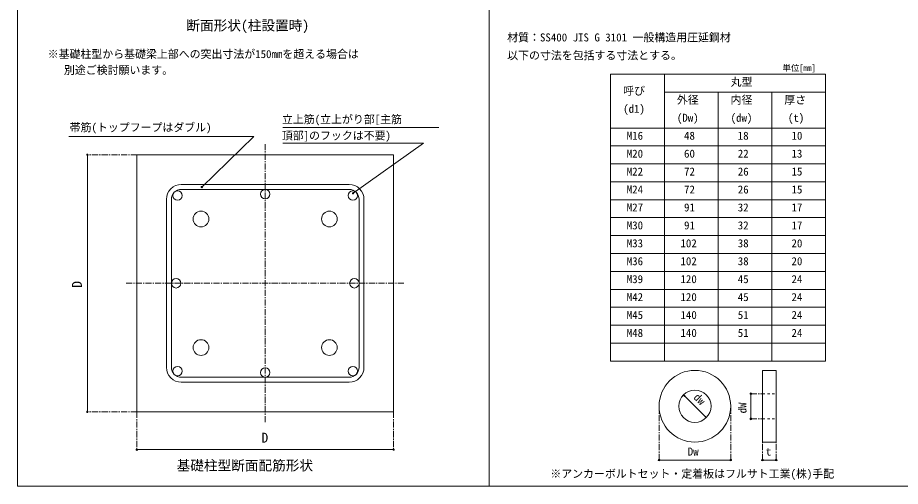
# Model space of a CAD drawing. Units: millimetres, scale not verified. Extents: x -29750 to 29507, y -17676 to 20635.
# Drawn here: x -29750 to -11266, y -17676 to -7873 of the extents above; entities that cross this region are included whole.
import ezdxf
from ezdxf.enums import TextEntityAlignment as Align

# ---------------------------------------------------------------- set-up
doc = ezdxf.new("R2010")
doc.units = ezdxf.units.MM
doc.header["$LTSCALE"] = 30
doc.linetypes.add('USER1', pattern=[6.773333, 4.233333, -0.846667, 0.846667, -0.846667])
doc.linetypes.add('USER2', pattern=[3.386667, 1.693333, -1.693333])
doc.layers.add('0-2_0-8_文字', color=7, linetype='Continuous', lineweight=18)
doc.layers.add('0-3_0-0', color=7, linetype='Continuous', lineweight=9)
doc.styles.add('ＭＳ ゴシック', font='')
doc.styles.get('ＭＳ ゴシック').set_extended_font_data('MS Gothic')

msp = doc.modelspace()

# ---------------------------------------------------------------- linework, layer by layer
at = {"layer": '0-2_0-8_文字', "lineweight": 9}
for p, q in [((-29749.66, 20374.93), (-29749.66, -17675.56)), ((-19873.62, 18852.91), (-19873.62, -17675.56)), ((-14152.7, -15737.94), (-14152.7, -15250.44)), ((-14152.7, -15250.44), (-13867.7, -15250.44)), ((-13867.7, -15737.94), (-13867.7, -15250.44)), ((-14152.7, -15737.94), (-14152.7, -16262.94)), ((-13867.7, -15737.94), (-13867.7, -16262.94)), ((-14152.7, -16750.44), (-14152.7, -16262.94)), ((-13867.7, -16750.44), (-13867.7, -16262.94)), ((-14152.7, -16750.44), (-13867.7, -16750.44))]:
    msp.add_line(p, q, dxfattribs=at)
at = {"layer": '0-2_0-8_文字', "color": 5}
for p, q in [((-17333.17, -15055.78), (-17333.17, -9055.78)), ((-17333.17, -9055.78), (-12833.17, -9055.78)), ((-16208.17, -15055.78), (-16208.17, -9055.78)), ((-12833.17, -15055.78), (-12833.17, -9055.78)), ((-16208.17, -9430.78), (-12833.17, -9430.78)), ((-15083.17, -15055.78), (-15083.17, -9430.78)), ((-13958.17, -15055.78), (-13958.17, -9430.78)), ((-24200, -10167.41), (-20928.15, -10167.41)), ((-17333.17, -10180.78), (-12833.17, -10180.78)), ((-28679.05, -10361.1), (-24807.2, -10361.1)), ((-25894.82, -11416.09), (-24807.2, -10361.1)), ((-24200, -10500), (-21248.15, -10500)), ((-22725, -11545), (-21248.15, -10500)), ((-17333.17, -10555.78), (-12833.17, -10555.78)), ((-17333.17, -10930.78), (-12833.17, -10930.78)), ((-17333.17, -11305.78), (-12833.17, -11305.78)), ((-17333.17, -11680.78), (-12833.17, -11680.78)), ((-17333.17, -12055.78), (-12833.17, -12055.78)), ((-17333.17, -12430.78), (-12833.17, -12430.78)), ((-17333.17, -12805.78), (-12833.17, -12805.78)), ((-17333.17, -13180.78), (-12833.17, -13180.78)), ((-17333.17, -13555.78), (-12833.17, -13555.78)), ((-17333.17, -13930.78), (-12833.17, -13930.78)), ((-17333.17, -14305.78), (-12833.17, -14305.78)), ((-17333.17, -14680.78), (-12833.17, -14680.78)), ((-17333.17, -15055.78), (-12833.17, -15055.78)), ((-15807.18, -15761.79), (-15774.71, -15780.54)), ((-15807.18, -15761.79), (-15788.43, -15794.26)), ((-15329.89, -16239.08), (-15807.18, -15761.79)), ((-14395.6, -15737.94), (-14395.6, -16262.94)), ((-15329.89, -16239.08), (-15362.36, -16220.33)), ((-15329.89, -16239.08), (-15348.64, -16206.61)), ((-16318.54, -17125.44), (-14818.54, -17125.44)), ((-14152.7, -17125.44), (-13867.7, -17125.44))]:
    msp.add_line(p, q, dxfattribs=at)
at = {"layer": '0-2_0-8_文字', "color": 5, "linetype": 'USER1'}
for p, q in [((-14395.6, -15737.94), (-14152.7, -15737.94)), ((-16318.54, -17125.44), (-16318.54, -16000.44)), ((-14818.54, -17125.44), (-14818.54, -16000.44)), ((-14395.6, -16262.94), (-14152.7, -16262.94)), ((-14152.7, -17125.44), (-14152.7, -16750.44)), ((-13867.7, -17125.44), (-13867.7, -16750.44))]:
    msp.add_line(p, q, dxfattribs=at)
at = {"layer": '0-2_0-8_文字', "color": 5, "linetype": 'USER2'}
for p, q in [((-14152.7, -15737.94), (-13867.7, -15737.94)), ((-14152.7, -16262.94), (-13867.7, -16262.94))]:
    msp.add_line(p, q, dxfattribs=at)
at = {"layer": '0-2_0-8_文字', "lineweight": 9}
for radius in [750, 337.5]:
    msp.add_circle((-15568.54, -16000.44), radius, dxfattribs=at)
at = {"layer": '0-2_0-8_文字', "color": 5}
for centre in [(-14395.6, -15737.94), (-14395.6, -16262.94), (-16318.54, -17125.44), (-14818.54, -17125.44), (-14152.7, -17125.44), (-13867.7, -17125.44)]:
    msp.add_circle(centre, 18.75, dxfattribs=at)
at = {"layer": '0-3_0-0'}
for p, q in [((-29749.66, 20374.93), (-29749.66, -17675.56)), ((-27254.02, -10740.89), (-21877.32, -10740.89)), ((-27254.02, -10740.89), (-27254.02, -16117.58)), ((-21877.32, -10740.89), (-21877.32, -16117.58)), ((-22601.1, -11671.47), (-22601.1, -13429.23)), ((-22497.71, -11671.47), (-22497.71, -13429.23)), ((-26633.63, -15187), (-26633.63, -13429.23)), ((-26530.23, -15187), (-26530.23, -13429.23)), ((-22601.1, -13429.23), (-22601.1, -15187)), ((-22497.71, -13429.23), (-22497.71, -15187)), ((-26627.67, -15247.52), (-26633.63, -15187)), ((-26610.02, -15305.71), (-26627.67, -15247.52)), ((-26581.35, -15359.34), (-26610.02, -15305.71)), ((-26526.26, -15227.35), (-26530.23, -15187)), ((-26514.49, -15266.14), (-26526.26, -15227.35)), ((-26495.38, -15301.89), (-26514.49, -15266.14)), ((-26469.66, -15333.23), (-26495.38, -15301.89)), ((-26438.32, -15358.95), (-26469.66, -15333.23)), ((-22661.67, -15333.23), (-22693.01, -15358.95)), ((-22635.95, -15301.89), (-22661.67, -15333.23)), ((-22616.85, -15266.14), (-22635.95, -15301.89)), ((-22605.08, -15227.35), (-22616.85, -15266.14)), ((-22601.1, -15187), (-22605.08, -15227.35)), ((-22521.32, -15305.71), (-22549.98, -15359.34)), ((-22503.67, -15247.52), (-22521.32, -15305.71)), ((-22497.71, -15187), (-22503.67, -15247.52)), ((-26542.77, -15406.34), (-26581.35, -15359.34)), ((-26495.77, -15444.92), (-26542.77, -15406.34)), ((-26442.14, -15473.58), (-26495.77, -15444.92)), ((-26383.95, -15491.24), (-26442.14, -15473.58)), ((-26402.57, -15378.06), (-26438.32, -15358.95)), ((-26363.78, -15389.83), (-26402.57, -15378.06)), ((-26323.43, -15497.2), (-26383.95, -15491.24)), ((-26323.43, -15393.8), (-26363.78, -15389.83)), ((-24565.67, -15393.8), (-26323.43, -15393.8)), ((-24565.67, -15497.2), (-26323.43, -15497.2)), ((-22807.9, -15393.8), (-24565.67, -15393.8)), ((-22807.9, -15497.2), (-24565.67, -15497.2)), ((-22767.56, -15389.83), (-22807.9, -15393.8)), ((-22747.38, -15491.24), (-22807.9, -15497.2)), ((-22728.76, -15378.06), (-22767.56, -15389.83)), ((-22689.19, -15473.58), (-22747.38, -15491.24)), ((-22693.01, -15358.95), (-22728.76, -15378.06)), ((-22635.57, -15444.92), (-22689.19, -15473.58)), ((-22588.56, -15406.34), (-22635.57, -15444.92)), ((-22549.98, -15359.34), (-22588.56, -15406.34)), ((-27254.02, -16117.58), (-21877.32, -16117.58)), ((-29749.66, -17675.56), (29506.58, -17675.56))]:
    msp.add_line(p, q, dxfattribs=at)
at = {"layer": '0-3_0-0', "color": 5, "linetype": 'USER1', "lineweight": 18}
for p, q in [((-24565.67, -10515.89), (-24565.67, -16342.58)), ((-27254.02, -10740.89), (-28288, -10740.89)), ((-27479.02, -13429.23), (-21652.32, -13429.23)), ((-27254.02, -16117.58), (-28288, -16117.58)), ((-27254.02, -16117.59), (-27256.1, -16911.1)), ((-21877.32, -16117.58), (-21877.7, -16907.16))]:
    msp.add_line(p, q, dxfattribs=at)
at = {"layer": '0-3_0-0', "color": 5, "lineweight": 18}
for p, q in [((-28288, -10740.89), (-28288, -16117.58)), ((-21877.7, -16907.16), (-27254.4, -16907.16))]:
    msp.add_line(p, q, dxfattribs=at)
at = {"layer": '0-3_0-0'}
for points in [[(-26633.63, -13429.23), (-26633.63, -11671.47), (-26627.67, -11610.95), (-26610.02, -11552.76), (-26581.35, -11499.13), (-26542.77, -11452.13), (-26495.77, -11413.55), (-26442.14, -11384.89), (-26383.95, -11367.23), (-26323.43, -11361.27), (-24565.67, -11361.27)], [(-24565.67, -11361.27), (-22807.9, -11361.27), (-22747.38, -11367.23), (-22689.19, -11384.89), (-22635.57, -11413.55), (-22588.56, -11452.13)], [(-22588.56, -11452.13), (-22549.98, -11499.13), (-22521.32, -11552.76), (-22503.67, -11610.95), (-22497.71, -11671.47)], [(-26530.23, -13429.23), (-26530.23, -11671.47), (-26526.26, -11631.12), (-26514.49, -11592.33), (-26495.38, -11556.58), (-26469.66, -11525.24), (-26438.32, -11499.52), (-26402.57, -11480.41), (-26363.78, -11468.65), (-26323.43, -11464.67), (-24565.67, -11464.67)], [(-24565.67, -11464.67), (-22807.9, -11464.67), (-22767.56, -11468.65), (-22728.76, -11480.41), (-22693.01, -11499.52), (-22661.67, -11525.24), (-22635.95, -11556.58), (-22616.85, -11592.33), (-22605.08, -11631.12), (-22601.1, -11671.47)]]:
    msp.add_lwpolyline(points, dxfattribs=at)
for centre, radius in [((-26400.98, -11593.92), 98.23), ((-24565.67, -11562.9), 98.23), ((-22730.35, -11593.92), 98.23), ((-25909.84, -12085.06), 164.69), ((-23221.49, -12085.06), 164.69), ((-26432, -13429.23), 98.23), ((-22699.33, -13429.23), 98.23), ((-25909.84, -14773.41), 164.69), ((-23221.49, -14773.41), 164.69), ((-26400.98, -15264.55), 98.23), ((-24565.67, -15295.57), 98.23), ((-22730.35, -15264.55), 98.23)]:
    msp.add_circle(centre, radius, dxfattribs=at)
at = {"layer": '0-3_0-0', "color": 5, "lineweight": 18}
for centre, start, end in [((-28288, -10740.89), 90, 180), ((-28288, -10740.89), 180, 270), ((-28288, -10740.89), 0, 90), ((-28288, -10740.89), 270, 360), ((-25894.82, -11416.09), 90, 180), ((-25894.82, -11416.09), 180, 270), ((-25894.82, -11416.09), 0, 90), ((-25894.82, -11416.09), 270, 360), ((-22725, -11545), 90, 180), ((-22725, -11545), 180, 270), ((-22725, -11545), 0, 90), ((-22725, -11545), 270, 360), ((-28288, -16117.58), 90, 180), ((-28288, -16117.58), 180, 270), ((-28288, -16117.58), 0, 90), ((-28288, -16117.58), 270, 360), ((-27256.1, -16911.1), 90, 180), ((-27256.1, -16911.1), 180, 270), ((-27256.1, -16911.1), 0, 90), ((-27256.1, -16911.1), 270, 0), ((-21878.23, -16907.71), 90, 180), ((-21878.23, -16907.71), 180, 270), ((-21878.23, -16907.71), 0, 90), ((-21878.23, -16907.71), 270, 360)]:
    msp.add_arc(centre, 15, start, end, dxfattribs=at)

# ---------------------------------------------------------------- texts
at = {"layer": '0-2_0-8_文字', "style": 'ＭＳ ゴシック'}
for s, height, p in [('材質：SS400 JIS G 3101 一般構造用圧延鋼材', 167.6, (-19498.62, -8420.64)), ('以下の寸法を包括する寸法とする。', 167.6, (-19498.62, -8795.64)), ('単位[mm]', 125.7, (-13733.17, -9024.06)), ('丸型', 167.6, (-14820.67, -9350.98)), ('呼び', 167.6, (-17070.67, -9538.48)), ('外径', 167.6, (-15945.67, -9725.98)), ('内径', 167.6, (-14820.67, -9725.98)), ('厚さ', 167.6, (-13695.67, -9725.98)), ('(d1)', 167.6, (-17070.67, -9913.48)), ('(Dw)', 167.6, (-15945.67, -10100.98)), ('(dw)', 167.6, (-14820.67, -10100.98)), ('(t)', 167.6, (-13620.67, -10100.98)), ('M16', 167.6, (-16995.67, -10475.98)), ('48', 167.6, (-15795.67, -10475.98)), ('18', 167.6, (-14670.67, -10475.98)), ('10', 167.6, (-13545.67, -10475.98)), ('M20', 167.6, (-16995.67, -10850.98)), ('60', 167.6, (-15795.67, -10850.98)), ('22', 167.6, (-14670.67, -10850.98)), ('13', 167.6, (-13545.67, -10850.98)), ('M22', 167.6, (-16995.67, -11225.98)), ('72', 167.6, (-15795.67, -11225.98)), ('26', 167.6, (-14670.67, -11225.98)), ('15', 167.6, (-13545.67, -11225.98)), ('M24', 167.6, (-16995.67, -11600.98)), ('72', 167.6, (-15795.67, -11600.98)), ('26', 167.6, (-14670.67, -11600.98)), ('15', 167.6, (-13545.67, -11600.98)), ('M27', 167.6, (-16995.67, -11975.98)), ('91', 167.6, (-15795.67, -11975.98)), ('32', 167.6, (-14670.67, -11975.98)), ('17', 167.6, (-13545.67, -11975.98)), ('M30', 167.6, (-16995.67, -12350.98)), ('91', 167.6, (-15795.67, -12350.98)), ('32', 167.6, (-14670.67, -12350.98)), ('17', 167.6, (-13545.67, -12350.98)), ('M33', 167.6, (-16995.67, -12725.98)), ('102', 167.6, (-15870.67, -12725.98)), ('38', 167.6, (-14670.67, -12725.98)), ('20', 167.6, (-13545.67, -12725.98)), ('M36', 167.6, (-16995.67, -13100.98)), ('102', 167.6, (-15870.67, -13100.98)), ('38', 167.6, (-14670.67, -13100.98)), ('20', 167.6, (-13545.67, -13100.98)), ('M39', 167.6, (-16995.67, -13475.98)), ('120', 167.6, (-15870.67, -13475.98)), ('45', 167.6, (-14670.67, -13475.98)), ('24', 167.6, (-13545.67, -13475.98)), ('M42', 167.6, (-16995.67, -13850.98)), ('120', 167.6, (-15870.67, -13850.98)), ('45', 167.6, (-14670.67, -13850.98)), ('24', 167.6, (-13545.67, -13850.98)), ('M45', 167.6, (-16995.67, -14225.98)), ('140', 167.6, (-15870.67, -14225.98)), ('51', 167.6, (-14670.67, -14225.98)), ('24', 167.6, (-13545.67, -14225.98)), ('M48', 167.6, (-16995.67, -14600.98)), ('140', 167.6, (-15870.67, -14600.98)), ('51', 167.6, (-14670.67, -14600.98)), ('24', 167.6, (-13545.67, -14600.98)), ('Dw', 167.6, (-15718.54, -17083.14)), ('t', 167.6, (-14085.2, -17083.14)), ('※アンカーボルトセット・定着板はフルサト工業(株)手配', 167.6, (-18595.57, -17546.71))]:
    msp.add_text(s, height=height, dxfattribs=at).set_placement(p, align=Align.BOTTOM_LEFT)
for s, rotation, p in [('dw', 315, (-15644.69, -15864.46)), ('dW', 90, (-14437.9, -16150.44))]:
    msp.add_text(s, height=167.6, rotation=rotation, dxfattribs=at).set_placement(p, align=Align.BOTTOM_LEFT)
at = {"layer": '0-3_0-0', "style": 'ＭＳ ゴシック'}
for s, height, p in [('断面形状(柱設置時)', 209.5, (-26216.5, -8203.32)), ('※基礎柱型から基礎梁上部への突出寸法が150mmを超える場合は', 167.6, (-29119.83, -8768.97)), ('別途ご検討願います。', 167.6, (-28780.77, -9103.1)), ('立上筋(立上がり部[主筋', 167.6, (-24215.52, -10132.77)), ('帯筋(トップフープはダブル)', 167.6, (-28660.97, -10302.37)), ('頂部]のフックは不要)', 167.6, (-24218.52, -10473.25)), ('D', 209.5, (-24645.17, -16826.29)), ('基礎柱型断面配筋形状', 209.5, (-26421.5, -17406.33))]:
    msp.add_text(s, height=height, dxfattribs=at).set_placement(p, align=Align.BOTTOM_LEFT)
msp.add_text('D', height=209.5, rotation=90, dxfattribs=at).set_placement((-28340.87, -13522.98), align=Align.BOTTOM_LEFT)

doc.saveas('drawing.dxf')
